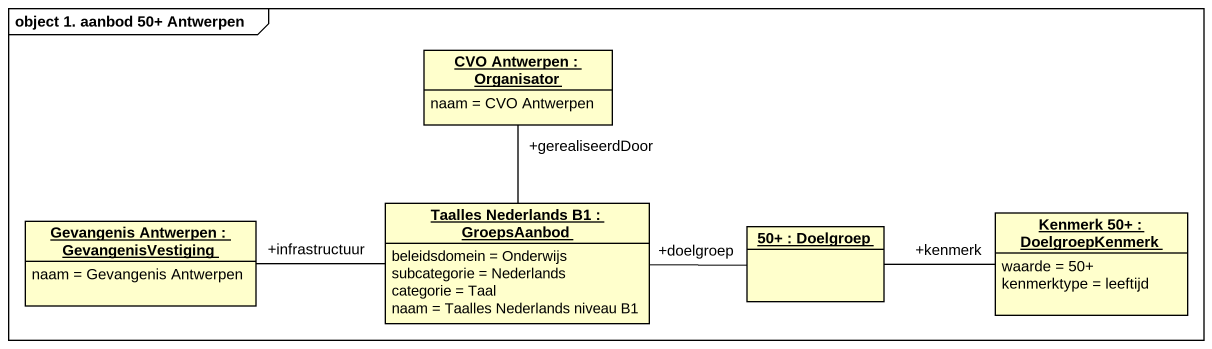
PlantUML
@startuml
mainframe object 1. aanbod 50+ Antwerpen
hide circle
hide empty members
object "CVO Antwerpen : Organisator" as CVO_Antwerpen {
  naam = CVO Antwerpen
}
object "Gevangenis Antwerpen : GevangenisVestiging" as Gevangenis_Antwerpen {
  naam = Gevangenis Antwerpen
}
object "Taalles Nederlands B1 : GroepsAanbod" as Taalles_Nederlands_B1 {
  beleidsdomein = Onderwijs
  subcategorie = Nederlands
  categorie = Taal
  naam = Taalles Nederlands niveau B1
}
object "Kenmerk 50+ : DoelgroepKenmerk" as Kenmerk_50 {
  waarde = 50+
  kenmerktype = leeftijd
}
object "50+ : Doelgroep" as o50
CVO_Antwerpen "+gerealiseerdDoor" -- Taalles_Nederlands_B1
Gevangenis_Antwerpen "+infrastructuur" -right- Taalles_Nederlands_B1
Taalles_Nederlands_B1 -right- "+doelgroep" o50
o50 -right- "+kenmerk" Kenmerk_50
@enduml
